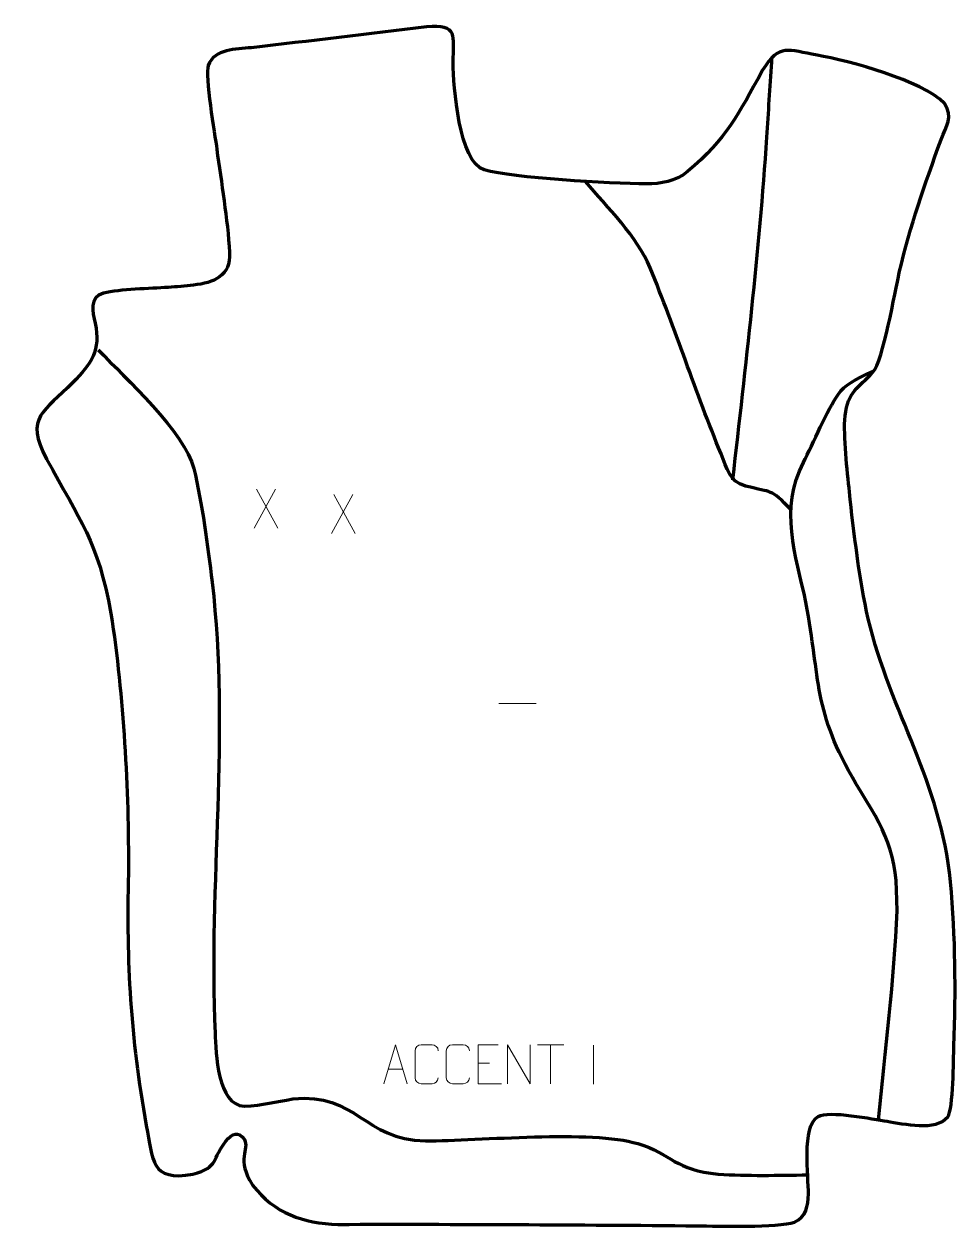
# Model space of a CAD drawing. Header units: millimetres. Extents: x 912 to 1510, y 33 to 806.
import ezdxf

# ---------------------------------------------------------------- set-up
doc = ezdxf.new("R2010")
doc.units = ezdxf.units.MM
doc.header["$MEASUREMENT"] = 0
doc.layers.add('layer 2', color=7, linetype='Continuous')
doc.layers.add('layer 3', color=7, linetype='Continuous')

msp = doc.modelspace()

# ---------------------------------------------------------------- linework, layer by layer
at = {"layer": 'layer 2', "color": 142, "lineweight": 158}
for points, knots in [([(1366.6587, 513.1604), (1374.8915, 586.378), (1383.6679, 659.3607), (1388.475, 732.9182), (1388.475, 732.9182), (1389.516, 748.9541), (1390.4885, 764.9937), (1391.5586, 781.0278), (1391.5586, 781.0278), (1391.5586, 781.0278), (1391.7596, 784.0279), (1391.7596, 784.0279)], [0, 0, 0, 0, 0.25, 0.25, 0.25, 0.25, 0.5, 0.5, 0.5, 0.5, 1, 1, 1, 1]), ([(1403.9685, 493.7298), (1390.4351, 508.2985), (1392.3551, 504.1803), (1374.8383, 509.0843), (1374.8383, 509.0843), (1364.0113, 512.1155), (1363.1146, 520.2395), (1359.0608, 529.8345), (1359.0608, 529.8345), (1342.7752, 569.2446), (1329.7182, 609.8767), (1313.533, 649.2028), (1313.533, 649.2028), (1305.3161, 669.1678), (1286.0714, 687.9161), (1272.1758, 704.4961)], [0, 0, 0, 0, 0.2, 0.2, 0.2, 0.2, 0.4, 0.4, 0.4, 0.4, 0.6, 0.6, 0.6, 0.6, 1, 1, 1, 1]), ([(959.4207, 596.5692), (976.6741, 578.5699), (1015.0896, 543.5438), (1020.8565, 520.2627), (1020.8565, 520.2627), (1026.3082, 497.4907), (1029.6244, 470.7774), (1032.5808, 447.3855), (1032.5808, 447.3855), (1043.8553, 350.7419), (1030.1811, 253.5785), (1034.4294, 157.9056), (1034.4294, 157.9056), (1034.9925, 145.3542), (1035.8495, 111.6208), (1053.26, 111.0457), (1053.26, 111.0457), (1065.2717, 111.7485), (1073.0769, 113.9331), (1084.3884, 115.7117), (1084.3884, 115.7117), (1125.4509, 120.0062), (1129.6477, 89.4358), (1169.4744, 88.8262), (1169.4744, 88.8262), (1204.244, 88.8599), (1275.5888, 96.0111), (1305.6541, 87.0704), (1305.6541, 87.0704), (1327.136, 80.6822), (1330.0007, 69.5665), (1357.3137, 67.543), (1357.3137, 67.543), (1375.9929, 66.1591), (1395.8406, 66.7629), (1414.6299, 66.9912)], [0, 0, 0, 0, 0.1, 0.1, 0.1, 0.1, 0.2, 0.2, 0.2, 0.2, 0.3, 0.3, 0.3, 0.3, 0.4, 0.4, 0.4, 0.4, 0.5, 0.5, 0.5, 0.5, 0.6, 0.6, 0.6, 0.6, 0.7, 0.7, 0.7, 0.7, 0.8, 0.8, 0.8, 0.8, 1, 1, 1, 1]), ([(1460.1241, 102.3382), (1464.106, 146.7531), (1470.4217, 191.9421), (1471.9627, 236.43), (1471.9627, 236.43), (1472.3437, 275.043), (1464.8352, 287.0086), (1445.5944, 318.1441), (1445.5944, 318.1441), (1417.9913, 364.6442), (1422.9179, 384.4864), (1413.5708, 434.441), (1413.5708, 434.441), (1406.9673, 464.8164), (1396.4681, 494.5878), (1411.9192, 524.2601), (1411.9192, 524.2601), (1418.185, 536.2931), (1427.1036, 558.0001), (1434.2221, 567.8531), (1434.2221, 567.8531), (1438.8056, 574.1974), (1444.2583, 576.9742), (1456.6387, 582.8766)], [0, 0, 0, 0, 0.14285714, 0.14285714, 0.14285714, 0.14285714, 0.28571429, 0.28571429, 0.28571429, 0.28571429, 0.42857143, 0.42857143, 0.42857143, 0.42857143, 0.57142857, 0.57142857, 0.57142857, 0.57142857, 0.71428571, 0.71428571, 0.71428571, 0.71428571, 1, 1, 1, 1])]:
    msp.add_open_spline(points, degree=3, knots=knots, dxfattribs=at)
at = {"layer": 'layer 2', "color": 250, "lineweight": 9}
for points in [[(1073.3118, 507.0189), (1073.3118, 507.0189), (1059.5712, 482.1231), (1059.5712, 482.1231)], [(1061.0258, 507.0189), (1061.0258, 507.0189), (1074.7664, 482.0654), (1074.7664, 482.0654)], [(1122.9218, 503.6082), (1122.9218, 503.6082), (1109.1812, 478.7124), (1109.1812, 478.7124)], [(1110.6358, 503.6082), (1110.6358, 503.6082), (1124.3764, 478.6547), (1124.3764, 478.6547)], [(1216.4112, 369.5832), (1216.4112, 369.5832), (1240.3892, 369.5832), (1240.3892, 369.5832)], [(1241.2115, 150.4349), (1241.2115, 150.4349), (1258.1987, 150.4349), (1258.1987, 150.4349)], [(1249.7053, 125.5049), (1249.7053, 125.5049), (1249.7053, 150.4584), (1249.7053, 150.4584)], [(1277.1697, 150.1324), (1277.1697, 150.1324), (1277.1697, 125.1583), (1277.1697, 125.1583)], [(1145.5225, 134.7579), (1145.5225, 134.7579), (1155.0182, 134.7579), (1155.0182, 134.7579)], [(1203.3148, 138.5825), (1203.3148, 138.5825), (1210.4829, 138.5825), (1210.4829, 138.5825)]]:
    msp.add_open_spline(points, degree=3, dxfattribs=at)
for points, knots in [([(1142.7999, 125.5085), (1142.7999, 125.5085), (1150.1709, 150.462), (1150.1709, 150.462), (1150.1709, 150.462), (1150.1709, 150.462), (1157.7408, 125.5085), (1157.7408, 125.5085)], [0, 0, 0, 0, 0.33333333, 0.33333333, 0.33333333, 0.33333333, 1, 1, 1, 1]), ([(1177.6382, 129.3192), (1177.4984, 126.9958), (1175.8212, 125.5162), (1173.6735, 125.5054), (1173.6735, 125.5054), (1171.3416, 125.5058), (1169.0097, 125.5058), (1166.6782, 125.5054), (1166.6782, 125.5054), (1164.7532, 125.4), (1162.7811, 127.2845), (1162.7923, 129.3018), (1162.7923, 129.3018), (1162.7927, 135.0719), (1162.7927, 140.8416), (1162.7923, 146.6109), (1162.7923, 146.6109), (1162.7965, 148.749), (1164.5432, 150.4682), (1166.6956, 150.4547), (1166.6956, 150.4547), (1169.0213, 150.4547), (1171.3474, 150.4547), (1173.6735, 150.4547), (1173.6735, 150.4547), (1175.6201, 150.4902), (1177.6115, 148.9987), (1177.6382, 146.5611)], [0, 0, 0, 0, 0.125, 0.125, 0.125, 0.125, 0.25, 0.25, 0.25, 0.25, 0.375, 0.375, 0.375, 0.375, 0.5, 0.5, 0.5, 0.5, 0.625, 0.625, 0.625, 0.625, 0.75, 0.75, 0.75, 0.75, 1, 1, 1, 1]), ([(1197.6382, 129.3192), (1197.4984, 126.9958), (1195.8212, 125.5162), (1193.6735, 125.5054), (1193.6735, 125.5054), (1191.3416, 125.5058), (1189.0097, 125.5058), (1186.6782, 125.5054), (1186.6782, 125.5054), (1184.7532, 125.4), (1182.7811, 127.2845), (1182.7923, 129.3018), (1182.7923, 129.3018), (1182.7927, 135.0719), (1182.7927, 140.8416), (1182.7923, 146.6109), (1182.7923, 146.6109), (1182.7965, 148.749), (1184.5432, 150.4682), (1186.6956, 150.4547), (1186.6956, 150.4547), (1189.0213, 150.4547), (1191.3474, 150.4547), (1193.6735, 150.4547), (1193.6735, 150.4547), (1195.6201, 150.4902), (1197.6115, 148.9987), (1197.6382, 146.5611)], [0, 0, 0, 0, 0.125, 0.125, 0.125, 0.125, 0.25, 0.25, 0.25, 0.25, 0.375, 0.375, 0.375, 0.375, 0.5, 0.5, 0.5, 0.5, 0.625, 0.625, 0.625, 0.625, 0.75, 0.75, 0.75, 0.75, 1, 1, 1, 1]), ([(1216.1887, 150.4622), (1216.1887, 150.4622), (1203.3148, 150.4622), (1203.3148, 150.4622), (1203.3148, 150.4622), (1203.3148, 150.4622), (1203.3148, 125.5086), (1203.3148, 125.5086), (1203.3148, 125.5086), (1203.3148, 125.5086), (1218.1806, 125.5086), (1218.1806, 125.5086)], [0, 0, 0, 0, 0.25, 0.25, 0.25, 0.25, 0.5, 0.5, 0.5, 0.5, 1, 1, 1, 1]), ([(1222.0503, 125.5049), (1222.0503, 125.5049), (1222.0503, 150.4584), (1222.0503, 150.4584), (1222.0503, 150.4584), (1222.0503, 150.4584), (1236.7051, 125.5049), (1236.7051, 125.5049), (1236.7051, 125.5049), (1236.7051, 125.5049), (1236.7051, 150.4584), (1236.7051, 150.4584)], [0, 0, 0, 0, 0.25, 0.25, 0.25, 0.25, 0.5, 0.5, 0.5, 0.5, 1, 1, 1, 1])]:
    msp.add_open_spline(points, degree=3, knots=knots, dxfattribs=at)
at = {"layer": 'layer 3', "color": 242, "lineweight": 158}
msp.add_open_spline([(1020.5249, 638.001), (1033.6137, 639.5541), (1044.6303, 643.749), (1043.782, 658.9697), (1043.782, 658.9697), (1042.4949, 680.3877), (1038.4168, 703.8019), (1035.5798, 725.3557), (1035.5798, 725.3557), (1034.2976, 734.5998), (1027.7253, 772.7674), (1030.0971, 778.9935), (1030.0971, 778.9935), (1034.2699, 789.9476), (1047.6913, 789.2646), (1057.5347, 790.3967), (1057.5347, 790.3967), (1095.0613, 794.7361), (1132.5856, 799.0292), (1170.0596, 803.8084), (1170.0596, 803.8084), (1190.8396, 805.5558), (1187.3193, 798.4943), (1187.1752, 780.6248), (1187.1752, 780.6248), (1187.3653, 765.7296), (1190.8639, 717.2392), (1207.1247, 711.9102), (1207.1247, 711.9102), (1225.8774, 706.6963), (1287.3763, 703.0248), (1311.3185, 703.0184), (1311.3185, 703.0184), (1320.4759, 703.0159), (1329.6214, 704.3579), (1337.4558, 710.8885), (1337.4558, 710.8885), (1363.1452, 732.3029), (1369.9065, 747.6577), (1385.7462, 775.8689), (1385.7462, 775.8689), (1396.5064, 793.6228), (1402.0829, 788.6677), (1420.6326, 785.6175), (1420.6326, 785.6175), (1441.7365, 781.9754), (1487.5507, 769.3968), (1502.5121, 754.6224), (1502.5121, 754.6224), (1508.3585, 745.8383), (1503.4865, 740.4915), (1500.2255, 731.408), (1500.2255, 731.408), (1489.5632, 701.9099), (1480.6716, 676.7998), (1473.4228, 646.0654), (1473.4228, 646.0654), (1470.7049, 633.8623), (1462.9874, 589.2977), (1456.4985, 582.0586), (1456.4985, 582.0586), (1447.2139, 572.0961), (1440.4342, 569.6693), (1438.6292, 554.1812), (1438.6292, 554.1812), (1437.5372, 540.8087), (1440.0127, 519.1621), (1441.4426, 505.2537), (1441.4426, 505.2537), (1444.1501, 479.4977), (1447.8748, 448.908), (1453.5041, 423.7859), (1453.5041, 423.7859), (1467.9472, 363.6003), (1499.9678, 319.6004), (1506.2759, 255.1517), (1506.2759, 255.1517), (1509.5626, 218.6897), (1509.7515, 186.0005), (1508.3987, 149.4943), (1508.3987, 149.4943), (1508.1661, 141.6082), (1508.1854, 109.0456), (1504.5151, 104.2835), (1504.5151, 104.2835), (1497.0343, 94.5774), (1476.175, 99.8407), (1465.5698, 101.4265), (1465.5698, 101.4265), (1456.7717, 102.8039), (1428.006, 108.5032), (1421.3029, 104.4267), (1421.3029, 104.4267), (1410.5974, 97.9161), (1415.3678, 65.7657), (1415.0806, 54.7193), (1415.0806, 54.7193), (1414.8817, 47.0703), (1413.8372, 39.9753), (1406.1365, 36.6863), (1406.1365, 36.6863), (1395.7956, 32.939), (1356.9939, 34.2052), (1343.73, 34.3155), (1343.73, 34.3155), (1266.8597, 34.9563), (1190.0665, 35.4249), (1113.1912, 35.222), (1113.1912, 35.222), (1090.9224, 36.0212), (1072.5426, 42.1168), (1058.5399, 60.4151), (1058.5399, 60.4151), (1047.7817, 77.0559), (1056.5188, 83.1928), (1053.4064, 89.6322), (1053.4064, 89.6322), (1049.2182, 95.4327), (1045.4953, 93.5542), (1041.455, 88.6377), (1041.455, 88.6377), (1032.0341, 77.1735), (1037.5056, 72.3119), (1020.2173, 67.3925), (1020.2173, 67.3925), (993.0442, 62.5317), (994.6835, 76.5896), (990.36, 98.7266), (990.36, 98.7266), (980.0382, 156.1433), (977.5544, 202.398), (978.8343, 260.5692), (978.8343, 260.5692), (979.2111, 314.2312), (975.837, 374.2668), (967.6688, 427.2763), (967.6688, 427.2763), (959.064, 474.3795), (948.1553, 486.308), (926.3075, 526.3609), (926.3075, 526.3609), (911.9341, 553.5667), (924.9613, 556.6689), (943.2333, 575.4461), (943.2333, 575.4461), (954.8371, 587.3706), (961.4387, 596.2928), (957.4874, 613.5556), (957.4874, 613.5556), (955.7726, 621.0471), (953.6514, 630.156), (962.8948, 632.9616), (962.8948, 632.9616), (973.5352, 635.3029), (992.83, 635.814), (1004.3374, 636.5735), (1004.3374, 636.5735), (1009.7747, 636.9324), (1015.1097, 637.3804), (1020.5249, 638.001)], degree=3, knots=[0, 0, 0, 0, 0.02439024, 0.02439024, 0.02439024, 0.02439024, 0.04878049, 0.04878049, 0.04878049, 0.04878049, 0.07317073, 0.07317073, 0.07317073, 0.07317073, 0.09756098, 0.09756098, 0.09756098, 0.09756098, 0.12195122, 0.12195122, 0.12195122, 0.12195122, 0.14634146, 0.14634146, 0.14634146, 0.14634146, 0.17073171, 0.17073171, 0.17073171, 0.17073171, 0.19512195, 0.19512195, 0.19512195, 0.19512195, 0.2195122, 0.2195122, 0.2195122, 0.2195122, 0.24390244, 0.24390244, 0.24390244, 0.24390244, 0.26829268, 0.26829268, 0.26829268, 0.26829268, 0.29268293, 0.29268293, 0.29268293, 0.29268293, 0.31707317, 0.31707317, 0.31707317, 0.31707317, 0.34146341, 0.34146341, 0.34146341, 0.34146341, 0.36585366, 0.36585366, 0.36585366, 0.36585366, 0.3902439, 0.3902439, 0.3902439, 0.3902439, 0.41463415, 0.41463415, 0.41463415, 0.41463415, 0.43902439, 0.43902439, 0.43902439, 0.43902439, 0.46341463, 0.46341463, 0.46341463, 0.46341463, 0.48780488, 0.48780488, 0.48780488, 0.48780488, 0.51219512, 0.51219512, 0.51219512, 0.51219512, 0.53658537, 0.53658537, 0.53658537, 0.53658537, 0.56097561, 0.56097561, 0.56097561, 0.56097561, 0.58536585, 0.58536585, 0.58536585, 0.58536585, 0.6097561, 0.6097561, 0.6097561, 0.6097561, 0.63414634, 0.63414634, 0.63414634, 0.63414634, 0.65853659, 0.65853659, 0.65853659, 0.65853659, 0.68292683, 0.68292683, 0.68292683, 0.68292683, 0.70731707, 0.70731707, 0.70731707, 0.70731707, 0.73170732, 0.73170732, 0.73170732, 0.73170732, 0.75609756, 0.75609756, 0.75609756, 0.75609756, 0.7804878, 0.7804878, 0.7804878, 0.7804878, 0.80487805, 0.80487805, 0.80487805, 0.80487805, 0.82926829, 0.82926829, 0.82926829, 0.82926829, 0.85365854, 0.85365854, 0.85365854, 0.85365854, 0.87804878, 0.87804878, 0.87804878, 0.87804878, 0.90243902, 0.90243902, 0.90243902, 0.90243902, 0.92682927, 0.92682927, 0.92682927, 0.92682927, 0.95121951, 0.95121951, 0.95121951, 0.95121951, 1, 1, 1, 1], dxfattribs=at)

doc.saveas('drawing.dxf')
